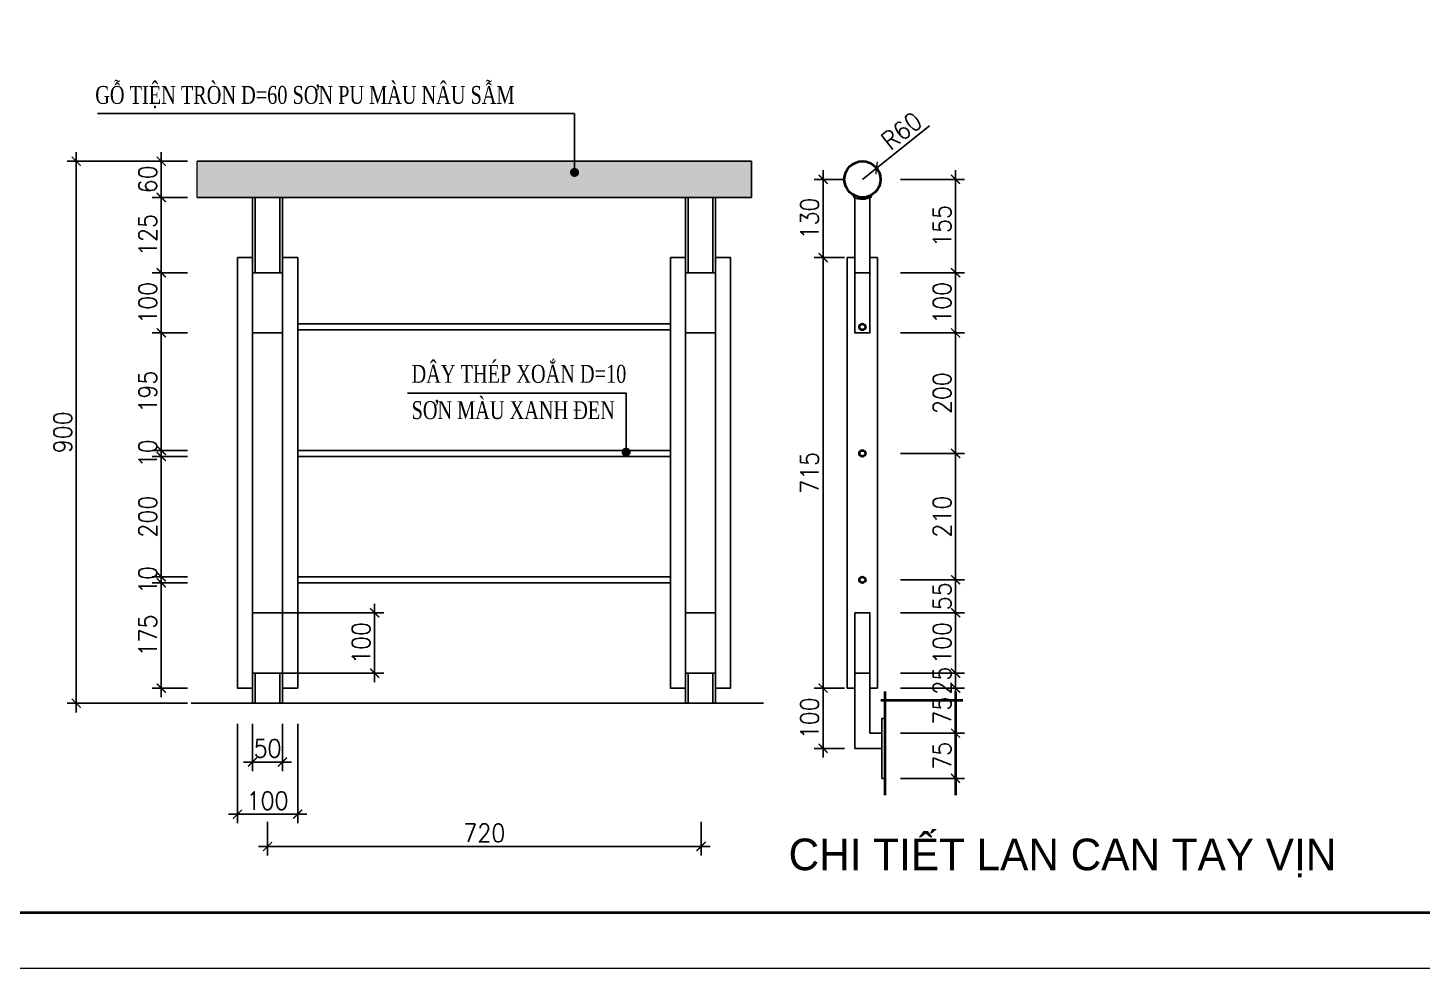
# Model space of a CAD drawing. Header units: millimetres. Extents: x -529782 to -142003, y -492574 to -273331.
# Drawn here: x -202494 to -197867, y -462766 to -459643 of the extents above; entities that cross this region are included whole.
import ezdxf

# ---------------------------------------------------------------- set-up
doc = ezdxf.new("R2010")
doc.units = ezdxf.units.MM
doc.header["$LTSCALE"] = 500
doc.header["$MEASUREMENT"] = 0
doc.header["$PDMODE"] = 3
doc.layers.get('0').update_dxf_attribs({"linetype": 'CONTINUOUS', "lineweight": 13})
doc.layers.get('Defpoints').update_dxf_attribs({"color": 255, "linetype": 'CONTINUOUS', "lineweight": 13})
for name, color, linetype, lineweight in [('1.cat 30', 30, 'CONTINUOUS', 35), ('2.thay 145', 145, 'CONTINUOUS', 18), ('3.manh 08', 8, 'CONTINUOUS', 9), ('9.text \xad white', 7, 'CONTINUOUS', 15), ('CA.dim 08', 251, 'CONTINUOUS', 13), ('cat', 4, 'CONTINUOUS', 35), ('Dim', 145, 'CONTINUOUS', 15)]:
    doc.layers.add(name, color=color, linetype=linetype, lineweight=lineweight)
for name, color, linetype in [('MANH', 5, 'CONTINUOUS'), ('TEXT', 3, 'CONTINUOUS'), ('THAY', 7, 'CONTINUOUS')]:
    doc.layers.add(name, color=color, linetype=linetype)
doc.styles.add('CA.JSC1', font='')
doc.styles.get("Standard").update_dxf_attribs({"font": 'txt.shx', "width": 0.9})
doc.styles.add('TEKNICAL', font='vntimeh.shx', dxfattribs={"width": 0.75, "bigfont": 'vn.shx'})
doc.styles.get('CA.JSC1').set_extended_font_data('.VnAvantH')
doc.dimstyles.new('CA 30', dxfattribs={"dimscale": 0, "dimtxt": 60, "dimasz": 30, "dimexe": 30, "dimexo": 0, "dimgap": 15, "dimtad": 1, "dimdec": 0, "dimzin": 0, "dimdsep": 46, "dimtxsty": 'Standard', "dimblk": 'ARCHTICK', "dimcen": 0.09, "dimdle": 30, "dimclrd": 256, "dimclre": 256, "dimclrt": 7, "dimadec": 0, "dimazin": 0, "dimtfac": 1, "dimtdec": 0, "dimtix": 1, "dimtmove": 2, "dimatfit": 3, "dimldrblk": 'DOT', "dimfxl": 1, "dimtolj": 1, "dimtzin": 0, "dimarcsym": 0})

# ---------------------------------------------------------------- blocks, each defined once
blk = doc.blocks.new('khung co loan')
at = {"layer": '1.cat 30'}
blk.add_lwpolyline([(1158.3, -14553.5), (1158.3, -303.5), (20658.3, -303.5), (20658.3, -14553.5)], close=True, dxfattribs=at)
at = {"layer": '3.manh 08'}
blk.add_lwpolyline([(0, -14850), (21000, -14850), (21000, 0), (0, 0)], close=True, dxfattribs=at)
blk = doc.blocks.new('_ArchTick')
at = {"color": 1, "linetype": 'ByBlock', "const_width": 0.15}
blk.add_lwpolyline([(-0.5, -0.5), (0.5, 0.5)], dxfattribs=at)
blk = doc.blocks.new('_DOT')
at = {"color": 1, "linetype": 'ByBlock'}
blk.add_line((-0.5, 0), (-1, 0), dxfattribs=at)
at = {"color": 1, "linetype": 'ByBlock', "const_width": 0.5}
blk.add_lwpolyline([(-0.25, 0, 1), (0.25, 0, 1)], format="xyb", close=True, dxfattribs=at)
blk = doc.blocks.new('*D1102')
at = {"layer": 'CA.dim 08', "lineweight": -2, "transparency": 16777216}
for p, q in [((-202051.2, -460056.4), (-202051.2, -460236.4)), ((-201963.9, -460086.4), (-202081.2, -460086.4)), ((-201963.9, -460206.4), (-202081.2, -460206.4))]:
    blk.add_line(p, q, dxfattribs=at)
at = {"layer": 'Defpoints', "color": 0, "transparency": 16777216}
for p in [(-201963.9, -460086.4), (-202051.2, -460206.4), (-201963.9, -460206.4)]:
    blk.add_point(p, dxfattribs=at)
at = {"layer": 'CA.dim 08', "lineweight": -2, "transparency": 16777216, "xscale": 30, "yscale": 30, "zscale": 30}
for p, rotation in [((-202051.2, -460086.4), 90), ((-202051.2, -460206.4), 270)]:
    blk.add_blockref('_ArchTick', p, dxfattribs=dict(at, rotation=rotation))
at = {"layer": 'CA.dim 08', "color": 7, "transparency": 16777216, "insert": (-202096.2, -460146.4), "char_height": 60, "attachment_point": 5, "rotation": 90}
blk.add_mtext('\\A1;60', dxfattribs=at)
blk = doc.blocks.new('*D1103')
at = {"layer": 'CA.dim 08', "lineweight": -2, "transparency": 16777216}
for p, q in [((-202051.2, -460176.4), (-202051.2, -460486.4)), ((-201963.9, -460206.4), (-202081.2, -460206.4)), ((-201963.9, -460456.4), (-202081.2, -460456.4))]:
    blk.add_line(p, q, dxfattribs=at)
at = {"layer": 'Defpoints', "color": 0, "transparency": 16777216}
for p in [(-201963.9, -460206.4), (-202051.2, -460456.4), (-201963.9, -460456.4)]:
    blk.add_point(p, dxfattribs=at)
at = {"layer": 'CA.dim 08', "lineweight": -2, "transparency": 16777216, "xscale": 30, "yscale": 30, "zscale": 30}
for p, rotation in [((-202051.2, -460206.4), 90), ((-202051.2, -460456.4), 270)]:
    blk.add_blockref('_ArchTick', p, dxfattribs=dict(at, rotation=rotation))
at = {"layer": 'CA.dim 08', "color": 7, "transparency": 16777216, "insert": (-202096.2, -460331.4), "char_height": 60, "attachment_point": 5, "rotation": 90}
blk.add_mtext('\\A1;125', dxfattribs=at)
blk = doc.blocks.new('*D1104')
at = {"layer": 'CA.dim 08', "lineweight": -2, "transparency": 16777216}
for p, q in [((-202051.2, -460426.4), (-202051.2, -460686.4)), ((-201963.9, -460456.4), (-202081.2, -460456.4)), ((-201963.9, -460656.4), (-202081.2, -460656.4))]:
    blk.add_line(p, q, dxfattribs=at)
at = {"layer": 'Defpoints', "color": 0, "transparency": 16777216}
for p in [(-201963.9, -460456.4), (-202051.2, -460656.4), (-201963.9, -460656.4)]:
    blk.add_point(p, dxfattribs=at)
at = {"layer": 'CA.dim 08', "lineweight": -2, "transparency": 16777216, "xscale": 30, "yscale": 30, "zscale": 30}
for p, rotation in [((-202051.2, -460456.4), 90), ((-202051.2, -460656.4), 270)]:
    blk.add_blockref('_ArchTick', p, dxfattribs=dict(at, rotation=rotation))
at = {"layer": 'CA.dim 08', "color": 7, "transparency": 16777216, "insert": (-202096.2, -460556.4), "char_height": 60, "attachment_point": 5, "rotation": 90}
blk.add_mtext('\\A1;100', dxfattribs=at)
blk = doc.blocks.new('*D1105')
at = {"layer": 'CA.dim 08', "lineweight": -2, "transparency": 16777216}
for p, q in [((-202051.2, -460626.4), (-202051.2, -461076.4)), ((-201963.9, -460656.4), (-202081.2, -460656.4)), ((-201963.9, -461046.4), (-202081.2, -461046.4))]:
    blk.add_line(p, q, dxfattribs=at)
at = {"layer": 'Defpoints', "color": 0, "transparency": 16777216}
for p in [(-201963.9, -460656.4), (-202051.2, -461046.4), (-201963.9, -461046.4)]:
    blk.add_point(p, dxfattribs=at)
at = {"layer": 'CA.dim 08', "lineweight": -2, "transparency": 16777216, "xscale": 30, "yscale": 30, "zscale": 30}
for p, rotation in [((-202051.2, -460656.4), 90), ((-202051.2, -461046.4), 270)]:
    blk.add_blockref('_ArchTick', p, dxfattribs=dict(at, rotation=rotation))
at = {"layer": 'CA.dim 08', "color": 7, "transparency": 16777216, "insert": (-202096.2, -460851.4), "char_height": 60, "attachment_point": 5, "rotation": 90}
blk.add_mtext('\\A1;195', dxfattribs=at)
blk = doc.blocks.new('*D1106')
at = {"layer": 'CA.dim 08', "lineweight": -2, "transparency": 16777216}
for p, q in [((-201963.9, -461046.4), (-202081.2, -461046.4)), ((-202051.2, -461046.4), (-202051.2, -461016.4)), ((-202051.2, -461046.4), (-202051.2, -461066.4)), ((-201963.9, -461066.4), (-202081.2, -461066.4)), ((-202051.2, -461066.4), (-202051.2, -461096.4))]:
    blk.add_line(p, q, dxfattribs=at)
at = {"layer": 'Defpoints', "color": 0, "transparency": 16777216}
for p in [(-201963.9, -461046.4), (-202051.2, -461066.4), (-201963.9, -461066.4)]:
    blk.add_point(p, dxfattribs=at)
at = {"layer": 'CA.dim 08', "lineweight": -2, "transparency": 16777216, "xscale": 30, "yscale": 30, "zscale": 30}
for p, rotation in [((-202051.2, -461046.4), 270), ((-202051.2, -461066.4), 90)]:
    blk.add_blockref('_ArchTick', p, dxfattribs=dict(at, rotation=rotation))
at = {"layer": 'CA.dim 08', "color": 7, "transparency": 16777216, "insert": (-202096.2, -461056.4), "char_height": 60, "attachment_point": 5, "rotation": 90}
blk.add_mtext('\\A1;10', dxfattribs=at)
blk = doc.blocks.new('*D1107')
at = {"layer": 'CA.dim 08', "lineweight": -2, "transparency": 16777216}
for p, q in [((-202051.2, -461036.4), (-202051.2, -461496.4)), ((-201963.9, -461066.4), (-202081.2, -461066.4)), ((-201963.9, -461466.4), (-202081.2, -461466.4))]:
    blk.add_line(p, q, dxfattribs=at)
at = {"layer": 'Defpoints', "color": 0, "transparency": 16777216}
for p in [(-201963.9, -461066.4), (-202051.2, -461466.4), (-201963.9, -461466.4)]:
    blk.add_point(p, dxfattribs=at)
at = {"layer": 'CA.dim 08', "lineweight": -2, "transparency": 16777216, "xscale": 30, "yscale": 30, "zscale": 30}
for p, rotation in [((-202051.2, -461066.4), 90), ((-202051.2, -461466.4), 270)]:
    blk.add_blockref('_ArchTick', p, dxfattribs=dict(at, rotation=rotation))
at = {"layer": 'CA.dim 08', "color": 7, "transparency": 16777216, "insert": (-202096.2, -461266.4), "char_height": 60, "attachment_point": 5, "rotation": 90}
blk.add_mtext('\\A1;200', dxfattribs=at)
blk = doc.blocks.new('*D1108')
at = {"layer": 'CA.dim 08', "lineweight": -2, "transparency": 16777216}
for p, q in [((-201963.9, -461466.4), (-202081.2, -461466.4)), ((-202051.2, -461466.4), (-202051.2, -461436.4)), ((-202051.2, -461466.4), (-202051.2, -461486.4)), ((-201963.9, -461486.4), (-202081.2, -461486.4)), ((-202051.2, -461486.4), (-202051.2, -461516.4))]:
    blk.add_line(p, q, dxfattribs=at)
at = {"layer": 'Defpoints', "color": 0, "transparency": 16777216}
for p in [(-201963.9, -461466.4), (-202051.2, -461486.4), (-201963.9, -461486.4)]:
    blk.add_point(p, dxfattribs=at)
at = {"layer": 'CA.dim 08', "lineweight": -2, "transparency": 16777216, "xscale": 30, "yscale": 30, "zscale": 30}
for p, rotation in [((-202051.2, -461466.4), 270), ((-202051.2, -461486.4), 90)]:
    blk.add_blockref('_ArchTick', p, dxfattribs=dict(at, rotation=rotation))
at = {"layer": 'CA.dim 08', "color": 7, "transparency": 16777216, "insert": (-202096.2, -461476.4), "char_height": 60, "attachment_point": 5, "rotation": 90}
blk.add_mtext('\\A1;10', dxfattribs=at)
blk = doc.blocks.new('*D1109')
at = {"layer": 'CA.dim 08', "lineweight": -2, "transparency": 16777216}
for p, q in [((-202051.2, -461456.4), (-202051.2, -461865.9)), ((-201963.9, -461486.4), (-202081.2, -461486.4)), ((-201963.9, -461835.9), (-202081.2, -461835.9))]:
    blk.add_line(p, q, dxfattribs=at)
at = {"layer": 'Defpoints', "color": 0, "transparency": 16777216}
for p in [(-201963.9, -461486.4), (-202051.2, -461835.9), (-201963.9, -461835.9)]:
    blk.add_point(p, dxfattribs=at)
at = {"layer": 'CA.dim 08', "lineweight": -2, "transparency": 16777216, "xscale": 30, "yscale": 30, "zscale": 30}
for p, rotation in [((-202051.2, -461486.4), 90), ((-202051.2, -461835.9), 270)]:
    blk.add_blockref('_ArchTick', p, dxfattribs=dict(at, rotation=rotation))
at = {"layer": 'CA.dim 08', "color": 7, "transparency": 16777216, "insert": (-202096.2, -461661.1), "char_height": 60, "attachment_point": 5, "rotation": 90}
blk.add_mtext('\\A1;175', dxfattribs=at)
blk = doc.blocks.new('*D1110')
at = {"layer": 'CA.dim 08', "lineweight": -2, "transparency": 16777216}
for p, q in [((-201343.1, -461555.9), (-201343.1, -461815.9)), ((-201648.6, -461585.9), (-201313.1, -461585.9)), ((-201648.6, -461785.9), (-201313.1, -461785.9))]:
    blk.add_line(p, q, dxfattribs=at)
at = {"layer": 'Defpoints', "color": 0, "transparency": 16777216}
for p in [(-201648.6, -461585.9), (-201648.6, -461785.9), (-201343.1, -461785.9)]:
    blk.add_point(p, dxfattribs=at)
at = {"layer": 'CA.dim 08', "lineweight": -2, "transparency": 16777216, "xscale": 30, "yscale": 30, "zscale": 30}
for p, rotation in [((-201343.1, -461585.9), 90), ((-201343.1, -461785.9), 270)]:
    blk.add_blockref('_ArchTick', p, dxfattribs=dict(at, rotation=rotation))
at = {"layer": 'CA.dim 08', "color": 7, "transparency": 16777216, "insert": (-201388.1, -461685.9), "char_height": 60, "attachment_point": 5, "rotation": 90}
blk.add_mtext('\\A1;100', dxfattribs=at)
blk = doc.blocks.new('*D1111')
at = {"layer": 'CA.dim 08', "lineweight": -2, "transparency": 16777216}
for p, q in [((-201748.6, -461954.5), (-201748.6, -462111.3)), ((-201648.6, -461954.5), (-201648.6, -462111.3)), ((-201748.6, -462081.3), (-201778.6, -462081.3)), ((-201748.6, -462081.3), (-201648.6, -462081.3)), ((-201648.6, -462081.3), (-201618.6, -462081.3))]:
    blk.add_line(p, q, dxfattribs=at)
at = {"layer": 'Defpoints', "color": 0, "transparency": 16777216}
for p in [(-201748.6, -461954.5), (-201648.6, -461954.5), (-201648.6, -462081.3)]:
    blk.add_point(p, dxfattribs=at)
at = {"layer": 'CA.dim 08', "lineweight": -2, "transparency": 16777216, "xscale": 30, "yscale": 30, "zscale": 30}
blk.add_blockref('_ArchTick', (-201748.6, -462081.3), dxfattribs=at)
at = {"layer": 'CA.dim 08', "lineweight": -2, "transparency": 16777216, "xscale": 30, "yscale": 30, "zscale": 30, "rotation": 180}
blk.add_blockref('_ArchTick', (-201648.6, -462081.3), dxfattribs=at)
at = {"layer": 'CA.dim 08', "color": 7, "transparency": 16777216, "insert": (-201698.6, -462036.3), "char_height": 60, "attachment_point": 5}
blk.add_mtext('\\A1;50', dxfattribs=at)
blk = doc.blocks.new('*D1112')
at = {"layer": 'CA.dim 08', "lineweight": -2, "transparency": 16777216}
for p, q in [((-201798.6, -461954.5), (-201798.6, -462284.8)), ((-201598.6, -461954.5), (-201598.6, -462284.8)), ((-201828.6, -462254.8), (-201568.6, -462254.8))]:
    blk.add_line(p, q, dxfattribs=at)
at = {"layer": 'Defpoints', "color": 0, "transparency": 16777216}
for p in [(-201798.6, -461954.5), (-201598.6, -461954.5), (-201598.6, -462254.8)]:
    blk.add_point(p, dxfattribs=at)
at = {"layer": 'CA.dim 08', "lineweight": -2, "transparency": 16777216, "xscale": 30, "yscale": 30, "zscale": 30, "rotation": 180}
blk.add_blockref('_ArchTick', (-201798.6, -462254.8), dxfattribs=at)
at = {"layer": 'CA.dim 08', "lineweight": -2, "transparency": 16777216, "xscale": 30, "yscale": 30, "zscale": 30}
blk.add_blockref('_ArchTick', (-201598.6, -462254.8), dxfattribs=at)
at = {"layer": 'CA.dim 08', "color": 7, "transparency": 16777216, "insert": (-201698.6, -462209.8), "char_height": 60, "attachment_point": 5}
blk.add_mtext('\\A1;100', dxfattribs=at)
blk = doc.blocks.new('*D1113')
at = {"layer": 'CA.dim 08', "lineweight": -2, "transparency": 16777216}
for p, q in [((-202333.3, -460056.4), (-202333.3, -461916.4)), ((-201963.9, -460086.4), (-202363.3, -460086.4)), ((-201963.9, -461886.4), (-202363.3, -461886.4))]:
    blk.add_line(p, q, dxfattribs=at)
at = {"layer": 'Defpoints', "color": 0, "transparency": 16777216}
for p in [(-201963.9, -460086.4), (-202333.3, -461886.4), (-201963.9, -461886.4)]:
    blk.add_point(p, dxfattribs=at)
at = {"layer": 'CA.dim 08', "lineweight": -2, "transparency": 16777216, "xscale": 30, "yscale": 30, "zscale": 30}
for p, rotation in [((-202333.3, -460086.4), 90), ((-202333.3, -461886.4), 270)]:
    blk.add_blockref('_ArchTick', p, dxfattribs=dict(at, rotation=rotation))
at = {"layer": 'CA.dim 08', "color": 7, "transparency": 16777216, "insert": (-202378.3, -460986.4), "char_height": 60, "attachment_point": 5, "rotation": 90}
blk.add_mtext('\\A1;900', dxfattribs=at)
blk = doc.blocks.new('*D1114')
at = {"layer": 'Defpoints', "color": 0, "transparency": 16777216}
for p in [(-199677.4, -460109.1), (-199724.4, -460146.4)]:
    blk.add_point(p, dxfattribs=at)
at = {"layer": 'Dim', "lineweight": -2, "transparency": 16777216}
for p in [(-199501.3, -459969.1), (-199724.4, -460146.4)]:
    blk.add_line(p, (-199677.4, -460109.1), dxfattribs=at)
at = {"layer": 'Dim', "lineweight": -2, "transparency": 16777216, "xscale": 30, "yscale": 30, "zscale": 30, "rotation": 218.4770419503628}
blk.add_blockref('_ArchTick', (-199677.4, -460109.1), dxfattribs=at)
at = {"layer": 'Dim', "color": 7, "transparency": 16777216, "insert": (-199593.9, -459985.2), "char_height": 60, "attachment_point": 5, "rotation": 38.477}
blk.add_mtext('\\A1;R60', dxfattribs=at)
blk = doc.blocks.new('*D1115')
at = {"layer": 'CA.dim 08', "lineweight": -2, "transparency": 16777216}
for p, q in [((-199415, -460116.4), (-199415, -460486.4)), ((-199598, -460146.4), (-199385, -460146.4)), ((-199598, -460456.4), (-199385, -460456.4))]:
    blk.add_line(p, q, dxfattribs=at)
at = {"layer": 'Defpoints', "color": 0, "transparency": 16777216}
for p in [(-199598, -460146.4), (-199598, -460456.4), (-199415, -460456.4)]:
    blk.add_point(p, dxfattribs=at)
at = {"layer": 'CA.dim 08', "lineweight": -2, "transparency": 16777216, "xscale": 30, "yscale": 30, "zscale": 30}
for p, rotation in [((-199415, -460146.4), 90), ((-199415, -460456.4), 270)]:
    blk.add_blockref('_ArchTick', p, dxfattribs=dict(at, rotation=rotation))
at = {"layer": 'CA.dim 08', "color": 7, "transparency": 16777216, "insert": (-199460, -460301.4), "char_height": 60, "attachment_point": 5, "rotation": 90}
blk.add_mtext('\\A1;155', dxfattribs=at)
blk = doc.blocks.new('*D1116')
at = {"layer": 'CA.dim 08', "lineweight": -2, "transparency": 16777216}
for p, q in [((-199415, -460426.4), (-199415, -460686.4)), ((-199598, -460456.4), (-199385, -460456.4)), ((-199598, -460656.4), (-199385, -460656.4))]:
    blk.add_line(p, q, dxfattribs=at)
at = {"layer": 'Defpoints', "color": 0, "transparency": 16777216}
for p in [(-199598, -460456.4), (-199598, -460656.4), (-199415, -460656.4)]:
    blk.add_point(p, dxfattribs=at)
at = {"layer": 'CA.dim 08', "lineweight": -2, "transparency": 16777216, "xscale": 30, "yscale": 30, "zscale": 30}
for p, rotation in [((-199415, -460456.4), 90), ((-199415, -460656.4), 270)]:
    blk.add_blockref('_ArchTick', p, dxfattribs=dict(at, rotation=rotation))
at = {"layer": 'CA.dim 08', "color": 7, "transparency": 16777216, "insert": (-199460, -460556.4), "char_height": 60, "attachment_point": 5, "rotation": 90}
blk.add_mtext('\\A1;100', dxfattribs=at)
blk = doc.blocks.new('*D1117')
at = {"layer": 'CA.dim 08', "lineweight": -2, "transparency": 16777216}
for p, q in [((-199415, -460626.4), (-199415, -461086.4)), ((-199598, -460656.4), (-199385, -460656.4)), ((-199598, -461056.4), (-199385, -461056.4))]:
    blk.add_line(p, q, dxfattribs=at)
at = {"layer": 'Defpoints', "color": 0, "transparency": 16777216}
for p in [(-199598, -460656.4), (-199598, -461056.4), (-199415, -461056.4)]:
    blk.add_point(p, dxfattribs=at)
at = {"layer": 'CA.dim 08', "lineweight": -2, "transparency": 16777216, "xscale": 30, "yscale": 30, "zscale": 30}
for p, rotation in [((-199415, -460656.4), 90), ((-199415, -461056.4), 270)]:
    blk.add_blockref('_ArchTick', p, dxfattribs=dict(at, rotation=rotation))
at = {"layer": 'CA.dim 08', "color": 7, "transparency": 16777216, "insert": (-199460, -460856.4), "char_height": 60, "attachment_point": 5, "rotation": 90}
blk.add_mtext('\\A1;200', dxfattribs=at)
blk = doc.blocks.new('*D1118')
at = {"layer": 'CA.dim 08', "lineweight": -2, "transparency": 16777216}
for p, q in [((-199598, -461056.4), (-199385, -461056.4)), ((-199415, -461026.4), (-199415, -461506.4)), ((-199598, -461476.4), (-199385, -461476.4))]:
    blk.add_line(p, q, dxfattribs=at)
at = {"layer": 'Defpoints', "color": 0, "transparency": 16777216}
for p in [(-199598, -461056.4), (-199598, -461476.4), (-199415, -461476.4)]:
    blk.add_point(p, dxfattribs=at)
at = {"layer": 'CA.dim 08', "lineweight": -2, "transparency": 16777216, "xscale": 30, "yscale": 30, "zscale": 30}
for p, rotation in [((-199415, -461056.4), 90), ((-199415, -461476.4), 270)]:
    blk.add_blockref('_ArchTick', p, dxfattribs=dict(at, rotation=rotation))
at = {"layer": 'CA.dim 08', "color": 7, "transparency": 16777216, "insert": (-199460, -461266.4), "char_height": 60, "attachment_point": 5, "rotation": 90}
blk.add_mtext('\\A1;210', dxfattribs=at)
blk = doc.blocks.new('*D1119')
at = {"layer": 'CA.dim 08', "lineweight": -2, "transparency": 16777216}
for p, q in [((-199415, -461476.4), (-199415, -461446.4)), ((-199598, -461476.4), (-199385, -461476.4)), ((-199415, -461476.4), (-199415, -461585.9)), ((-199598, -461585.9), (-199385, -461585.9)), ((-199415, -461585.9), (-199415, -461615.9))]:
    blk.add_line(p, q, dxfattribs=at)
at = {"layer": 'Defpoints', "color": 0, "transparency": 16777216}
for p in [(-199598, -461476.4), (-199598, -461585.9), (-199415, -461585.9)]:
    blk.add_point(p, dxfattribs=at)
at = {"layer": 'CA.dim 08', "lineweight": -2, "transparency": 16777216, "xscale": 30, "yscale": 30, "zscale": 30}
for p, rotation in [((-199415, -461476.4), 270), ((-199415, -461585.9), 90)]:
    blk.add_blockref('_ArchTick', p, dxfattribs=dict(at, rotation=rotation))
at = {"layer": 'CA.dim 08', "color": 7, "transparency": 16777216, "insert": (-199460, -461531.1), "char_height": 60, "attachment_point": 5, "rotation": 90}
blk.add_mtext('\\A1;55', dxfattribs=at)
blk = doc.blocks.new('*D1120')
at = {"layer": 'CA.dim 08', "lineweight": -2, "transparency": 16777216}
for p, q in [((-199415, -461555.9), (-199415, -461815.9)), ((-199598, -461585.9), (-199385, -461585.9)), ((-199598, -461785.9), (-199385, -461785.9))]:
    blk.add_line(p, q, dxfattribs=at)
at = {"layer": 'Defpoints', "color": 0, "transparency": 16777216}
for p in [(-199598, -461585.9), (-199598, -461785.9), (-199415, -461785.9)]:
    blk.add_point(p, dxfattribs=at)
at = {"layer": 'CA.dim 08', "lineweight": -2, "transparency": 16777216, "xscale": 30, "yscale": 30, "zscale": 30}
for p, rotation in [((-199415, -461585.9), 90), ((-199415, -461785.9), 270)]:
    blk.add_blockref('_ArchTick', p, dxfattribs=dict(at, rotation=rotation))
at = {"layer": 'CA.dim 08', "color": 7, "transparency": 16777216, "insert": (-199460, -461685.9), "char_height": 60, "attachment_point": 5, "rotation": 90}
blk.add_mtext('\\A1;100', dxfattribs=at)
blk = doc.blocks.new('*D1121')
at = {"layer": 'CA.dim 08', "lineweight": -2, "transparency": 16777216}
for p, q in [((-199598, -461785.9), (-199385, -461785.9)), ((-199415, -461785.9), (-199415, -461755.9)), ((-199415, -461785.9), (-199415, -461835.9)), ((-199598, -461835.9), (-199385, -461835.9)), ((-199415, -461835.9), (-199415, -461865.9))]:
    blk.add_line(p, q, dxfattribs=at)
at = {"layer": 'Defpoints', "color": 0, "transparency": 16777216}
for p in [(-199598, -461785.9), (-199598, -461835.9), (-199415, -461835.9)]:
    blk.add_point(p, dxfattribs=at)
at = {"layer": 'CA.dim 08', "lineweight": -2, "transparency": 16777216, "xscale": 30, "yscale": 30, "zscale": 30}
for p, rotation in [((-199415, -461785.9), 270), ((-199415, -461835.9), 90)]:
    blk.add_blockref('_ArchTick', p, dxfattribs=dict(at, rotation=rotation))
at = {"layer": 'CA.dim 08', "color": 7, "transparency": 16777216, "insert": (-199460, -461810.9), "char_height": 60, "attachment_point": 5, "rotation": 90}
blk.add_mtext('\\A1;25', dxfattribs=at)
blk = doc.blocks.new('*D1122')
at = {"layer": 'CA.dim 08', "lineweight": -2, "transparency": 16777216}
for p, q in [((-199598, -461835.9), (-199385, -461835.9)), ((-199415, -461805.9), (-199415, -462015.9)), ((-199598, -461985.9), (-199385, -461985.9))]:
    blk.add_line(p, q, dxfattribs=at)
at = {"layer": 'Defpoints', "color": 0, "transparency": 16777216}
for p in [(-199598, -461835.9), (-199598, -461985.9), (-199415, -461985.9)]:
    blk.add_point(p, dxfattribs=at)
at = {"layer": 'CA.dim 08', "lineweight": -2, "transparency": 16777216, "xscale": 30, "yscale": 30, "zscale": 30}
for p, rotation in [((-199415, -461835.9), 90), ((-199415, -461985.9), 270)]:
    blk.add_blockref('_ArchTick', p, dxfattribs=dict(at, rotation=rotation))
at = {"layer": 'CA.dim 08', "color": 7, "transparency": 16777216, "insert": (-199460, -461910.9), "char_height": 60, "attachment_point": 5, "rotation": 90}
blk.add_mtext('\\A1;75', dxfattribs=at)
blk = doc.blocks.new('*D1123')
at = {"layer": 'CA.dim 08', "lineweight": -2, "transparency": 16777216}
for p, q in [((-199415, -461955.9), (-199415, -462165.5)), ((-199598, -461985.9), (-199385, -461985.9)), ((-199598, -462135.5), (-199385, -462135.5))]:
    blk.add_line(p, q, dxfattribs=at)
at = {"layer": 'Defpoints', "color": 0, "transparency": 16777216}
for p in [(-199598, -461985.9), (-199598, -462135.5), (-199415, -462135.5)]:
    blk.add_point(p, dxfattribs=at)
at = {"layer": 'CA.dim 08', "lineweight": -2, "transparency": 16777216, "xscale": 30, "yscale": 30, "zscale": 30}
for p, rotation in [((-199415, -461985.9), 90), ((-199415, -462135.5), 270)]:
    blk.add_blockref('_ArchTick', p, dxfattribs=dict(at, rotation=rotation))
at = {"layer": 'CA.dim 08', "color": 7, "transparency": 16777216, "insert": (-199460, -462060.7), "char_height": 60, "attachment_point": 5, "rotation": 90}
blk.add_mtext('\\A1;75', dxfattribs=at)
blk = doc.blocks.new('*D1124')
at = {"layer": 'CA.dim 08', "lineweight": -2, "transparency": 16777216}
for p, q in [((-199854.6, -460116.4), (-199854.6, -460436.4)), ((-199783.6, -460146.4), (-199884.6, -460146.4)), ((-199783.6, -460406.4), (-199884.6, -460406.4))]:
    blk.add_line(p, q, dxfattribs=at)
at = {"layer": 'Defpoints', "color": 0, "transparency": 16777216}
for p in [(-199783.6, -460146.4), (-199854.6, -460406.4), (-199783.6, -460406.4)]:
    blk.add_point(p, dxfattribs=at)
at = {"layer": 'CA.dim 08', "lineweight": -2, "transparency": 16777216, "xscale": 30, "yscale": 30, "zscale": 30}
for p, rotation in [((-199854.6, -460146.4), 90), ((-199854.6, -460406.4), 270)]:
    blk.add_blockref('_ArchTick', p, dxfattribs=dict(at, rotation=rotation))
at = {"layer": 'CA.dim 08', "color": 7, "transparency": 16777216, "insert": (-199899.6, -460276.4), "char_height": 60, "attachment_point": 5, "rotation": 90}
blk.add_mtext('\\A1;130', dxfattribs=at)
blk = doc.blocks.new('*D1125')
at = {"layer": 'CA.dim 08', "lineweight": -2, "transparency": 16777216}
for p, q in [((-199783.6, -460406.4), (-199884.6, -460406.4)), ((-199854.6, -460376.4), (-199854.6, -461865.9)), ((-199783.6, -461835.9), (-199884.6, -461835.9))]:
    blk.add_line(p, q, dxfattribs=at)
at = {"layer": 'Defpoints', "color": 0, "transparency": 16777216}
for p in [(-199783.6, -460406.4), (-199854.6, -461835.9), (-199783.6, -461835.9)]:
    blk.add_point(p, dxfattribs=at)
at = {"layer": 'CA.dim 08', "lineweight": -2, "transparency": 16777216, "xscale": 30, "yscale": 30, "zscale": 30}
for p, rotation in [((-199854.6, -460406.4), 90), ((-199854.6, -461835.9), 270)]:
    blk.add_blockref('_ArchTick', p, dxfattribs=dict(at, rotation=rotation))
at = {"layer": 'CA.dim 08', "color": 7, "transparency": 16777216, "insert": (-199899.6, -461121.1), "char_height": 60, "attachment_point": 5, "rotation": 90}
blk.add_mtext('\\A1;715', dxfattribs=at)
blk = doc.blocks.new('*D1126')
at = {"layer": 'CA.dim 08', "lineweight": -2, "transparency": 16777216}
for p, q in [((-199783.6, -461835.9), (-199884.6, -461835.9)), ((-199854.6, -461805.9), (-199854.6, -462065.9)), ((-199783.6, -462035.9), (-199884.6, -462035.9))]:
    blk.add_line(p, q, dxfattribs=at)
at = {"layer": 'Defpoints', "color": 0, "transparency": 16777216}
for p in [(-199783.6, -461835.9), (-199854.6, -462035.9), (-199783.6, -462035.9)]:
    blk.add_point(p, dxfattribs=at)
at = {"layer": 'CA.dim 08', "lineweight": -2, "transparency": 16777216, "xscale": 30, "yscale": 30, "zscale": 30}
for p, rotation in [((-199854.6, -461835.9), 90), ((-199854.6, -462035.9), 270)]:
    blk.add_blockref('_ArchTick', p, dxfattribs=dict(at, rotation=rotation))
at = {"layer": 'CA.dim 08', "color": 7, "transparency": 16777216, "insert": (-199899.6, -461935.9), "char_height": 60, "attachment_point": 5, "rotation": 90}
blk.add_mtext('\\A1;100', dxfattribs=at)
blk = doc.blocks.new('*D1127')
at = {"layer": 'CA.dim 08', "lineweight": -2, "transparency": 16777216}
for p, q in [((-201698.6, -462280), (-201698.6, -462391.8)), ((-200259.6, -462280), (-200259.6, -462391.8)), ((-201728.6, -462361.8), (-200229.6, -462361.8))]:
    blk.add_line(p, q, dxfattribs=at)
at = {"layer": 'Defpoints', "color": 0, "transparency": 16777216}
for p in [(-201698.6, -462280), (-200259.6, -462280), (-200259.6, -462361.8)]:
    blk.add_point(p, dxfattribs=at)
at = {"layer": 'CA.dim 08', "lineweight": -2, "transparency": 16777216, "xscale": 30, "yscale": 30, "zscale": 30, "rotation": 180}
blk.add_blockref('_ArchTick', (-201698.6, -462361.8), dxfattribs=at)
at = {"layer": 'CA.dim 08', "lineweight": -2, "transparency": 16777216, "xscale": 30, "yscale": 30, "zscale": 30}
blk.add_blockref('_ArchTick', (-200259.6, -462361.8), dxfattribs=at)
at = {"layer": 'CA.dim 08', "color": 7, "transparency": 16777216, "insert": (-200979.1, -462316.8), "char_height": 60, "attachment_point": 5}
blk.add_mtext('\\A1;720', dxfattribs=at)

msp = doc.modelspace()

# ---------------------------------------------------------------- hatches: boundary and pattern name
at = {"layer": 'MANH'}
h = msp.add_hatch(dxfattribs=at)
h.set_pattern_fill('WOOD8', color=256, scale=200, style=0, pattern_type=2)
h.set_pattern_definition([(349.6952, (-612800.385, -556054.226), (1200.0001922, -199.9989751), [22.3606, -2213.7072]), (0, (-612778.38, -556058.23), (200, 200), [22, -178]), (18.4349, (-612756.385, -556058.226), (400.000087, 199.999681), [18.9736, -613.4818]), (172.875, (-612738.385, -556052.226), (1400.000076, -199.9996564), [16.1246, -1596.327]), (174.8056, (-612754.385, -556050.226), (2000.000134, -199.99904494), [22.0908, -2186.9814]), (194.0362, (-612776.385, -556048.226), (-600.000109, -199.9996115), [24.7386, -799.8824]), (9.4623, (-612784.385, -556054.226), (1000.0001547, 199.9996278), [12.1656, -1204.387]), (353.6598, (-612772.385, -556052.226), (-1599.9998805, 200.0003158), [18.1108, -1792.9662]), (185.7106, (-612754.385, -556054.226), (-1799.9998847, -200.0002629), [20.0998, -1989.8754]), (168.6901, (-612774.385, -556056.226), (800.0001504, -199.9995264), [10.198, -1009.6058]), (354.8056, (-612818.385, -556056.226), (-2000.000134, 199.99904494), [22.0908, -2186.9814]), (348.6901, (-612796.385, -556058.226), (-800.0001504, 199.9995264), [20.396, -999.4078]), (0, (-612776.38, -556062.23), (200, 200), [24, -176]), (20.556, (-612752.385, -556062.226), (1000.0003689, 399.9991993), [17.088, -1691.7128]), (3.8141, (-612736.385, -556056.226), (2799.9998683, 200.0012248), [30.0666, -2976.5926]), (354.8056, (-612706.385, -556054.226), (-2000.000134, 199.99904494), [22.0908, -2186.9814]), (0, (-612684.38, -556056.23), (200, 200), [22, -178]), (5.1944, (-612862.385, -556056.226), (2000.000134, 199.99904494), [22.0908, -2186.9814]), (354.8056, (-612840.385, -556054.226), (-2000.000134, 199.99904494), [22.0908, -2186.9814]), (0, (-612862.38, -556052.23), (200, 200), [12, -188]), (5.1944, (-612850.385, -556052.226), (2000.000134, 199.99904494), [22.0908, -2186.9814]), (0, (-612828.38, -556050.23), (200, 200), [20, -180]), (10.3048, (-612808.385, -556050.226), (-1200.0001922, -199.9989751), [22.3606, -2213.7072]), (5.1944, (-612786.385, -556046.226), (2000.000134, 199.99904494), [22.0908, -2186.9814]), (354.8056, (-612764.385, -556044.226), (-2000.000134, 199.99904494), [22.0908, -2186.9814]), (354.8056, (-612742.385, -556046.226), (-2000.000134, 199.99904494), [22.0908, -2186.9814]), (351.8699, (-612720.385, -556048.226), (-1199.9999553, 199.9998712), [28.2842, -1385.9292]), (0, (-612692.38, -556052.23), (200, 200), [30, -170]), (347.4712, (-612700.385, -556172.226), (1000.0000641, -199.9999206), [18.439, -1825.4698]), (354.2894, (-612682.385, -556176.226), (-1799.9998847, 200.0002629), [20.0998, -1989.8754]), (8.1301, (-612700.385, -556172.226), (1199.9999553, 199.9998712), [14.1422, -1400.0714]), (9.4623, (-612686.385, -556170.226), (1000.0001547, 199.9996278), [24.331, -1192.2214]), (0, (-612862.38, -556166.23), (200, 200), [24, -176]), (350.5377, (-612838.385, -556166.226), (-1000.0001547, 199.9996278), [12.1656, -1204.387]), (201.8014, (-612826.385, -556168.226), (600.0000546, 199.999982), [10.7704, -1066.2626]), (192.9946, (-612836.385, -556172.226), (1800.00015355, 399.9995155), [26.6834, -2641.6494]), (352.875, (-612678.385, -556172.226), (-1400.000076, 199.9996564), [16.1246, -1596.327]), (7.125, (-612678.385, -556172.226), (1400.000076, 199.9996564), [16.1246, -1596.327]), (0, (-612862.38, -556170.23), (200, 200), [16, -184]), (194.0362, (-612846.385, -556170.226), (-600.000109, -199.9996115), [16.4924, -808.1288]), (356.6335, (-612818.385, -556164.226), (-3199.9998644, 200.00219267), [34.0588, -3371.8186]), (357.7094, (-612784.385, -556166.226), (-4800.00002584, 199.99915063), [50.04, -4953.9584]), (3.1798, (-612734.385, -556168.226), (3400.00010054, 199.99820847), [36.0556, -3569.4958]), (9.4623, (-612698.385, -556166.226), (1000.0001547, 199.9996278), [36.4966, -1180.056]), (10.3048, (-612862.385, -556184.226), (-1200.0001922, -199.9989751), [22.3606, -2213.7072]), (15.9454, (-612840.385, -556180.226), (-800.0000253, -199.9999779), [29.1204, -1426.9016]), (0, (-612812.38, -556172.23), (200, 200), [26, -174]), (351.8699, (-612786.385, -556172.226), (-1199.9999553, 199.9998712), [28.2842, -1385.9292]), (3.5763, (-612758.385, -556176.226), (3000.00013087, 199.99814347), [32.0624, -3174.1814]), (351.2538, (-612726.385, -556174.226), (1399.99986727, -200.0008394), [26.3058, -2604.2834]), (345.9638, (-612700.385, -556178.226), (-600.000109, 199.9996115), [24.7386, -799.8824]), (0, (-612676.38, -556184.23), (200, 200), [14, -186]), (174.8056, (-612818.385, -556164.226), (2000.000134, -199.99904494), [44.1814, -2164.8908]), (355.2364, (-612862.385, -556152.226), (-2200.00018926, 199.9983065), [48.1664, -2360.1526]), (0, (-612814.38, -556156.23), (200, 200), [46, -154]), (4.0856, (-612768.385, -556156.226), (2600.0000298, 199.99922647), [56.1426, -2750.991]), (0, (-612712.38, -556152.23), (200, 200), [50, -150]), (7.125, (-612862.385, -556194.226), (1400.000076, 199.9996564), [48.3736, -1564.078]), (6.3402, (-612814.385, -556188.226), (1599.9998805, 200.0003158), [36.2216, -1774.8554]), (357.5104, (-612778.385, -556184.226), (-4399.99989594, 200.00357305), [46.0434, -4558.3024]), (353.4802, (-612732.385, -556186.226), (-5199.999958175, 599.99990505), [70.4556, -6975.1104]), (3.0128, (-612862.385, -556064.226), (3600.00000234, 200.00082098), [38.0526, -3767.207]), (351.8699, (-612824.385, -556062.226), (-1199.9999553, 199.9998712), [42.4264, -1371.7872]), (357.6141, (-612782.385, -556068.226), (-4600.00010477, 199.99655411), [48.0416, -4756.1232]), (10.6197, (-612734.385, -556070.226), (-2199.99968092, -400.00161662), [32.5576, -3223.2064]), (0, (-612702.38, -556064.23), (200, 200), [40, -160]), (356.8202, (-612862.385, -556040.226), (-3400.00010054, 199.99820847), [36.0556, -3569.4958]), (6.009, (-612826.385, -556042.226), (-1999.99995018, -199.9998635), [38.21, -3782.7846]), (6.7098, (-612788.385, -556038.226), (-1800.00019955, -199.99877625), [34.2344, -3389.214]), (354.2894, (-612754.385, -556034.226), (-1799.9998847, 200.0002629), [40.1996, -1969.7756]), (347.9052, (-612714.385, -556038.226), (-1799.9997203, 400.0013467), [28.6356, -2834.9286]), (9.4623, (-612686.385, -556044.226), (1000.0001547, 199.9996278), [24.331, -1192.2214]), (3.8141, (-612862.385, -556078.226), (2799.9998683, 200.0012248), [30.0666, -2976.5926]), (347.1957, (-612832.385, -556076.226), (-2599.99956938, 600.00147753), [45.122, -4467.0836]), (0, (-612788.38, -556086.23), (200, 200), [50, -150]), (5.4403, (-612738.385, -556086.226), (-2200.00006244, -199.99867425), [42.19, -4176.8146]), (6.7098, (-612696.385, -556082.226), (-1800.00019955, -199.99877625), [34.2344, -3389.214]), (0, (-612862.38, -556026.23), (200, 200), [34, -166]), (8.1301, (-612828.385, -556026.226), (1199.9999553, 199.9998712), [56.5686, -1357.645]), (357.6141, (-612772.385, -556018.226), (-4600.00010477, 199.99655411), [48.0416, -4756.1232]), (354.4725, (-612724.385, -556020.226), (4200.00034388, -399.99707593), [62.2896, -6166.675]), (6.8428, (-612862.385, -556208.226), (-3399.9998731, -400.00159958), [50.3588, -4985.5126]), (0, (-612812.38, -556202.23), (200, 200), [56, -144]), (356.3478, (-612756.3848, -556202.226), (-6200.000188443, 399.997459706), [94.1912, -9324.9382]), (0, (-612862.38, -556138.23), (200, 200), [48, -152]), (4.7636, (-612814.385, -556138.226), (2200.00018926, 199.9983065), [48.1664, -2360.1526]), (358.1524, (-612766.385, -556134.226), (-6000.00009286, 199.99886795), [62.0322, -6141.1928]), (357.2737, (-612704.385, -556136.226), (-4000.000059, 199.99920355), [42.0476, -4162.7116]), (354.8056, (-612862.385, -556106.226), (-2000.000134, 199.99904494), [44.1814, -2164.8908]), (0, (-612818.38, -556110.23), (200, 200), [64, -136]), (1.9092, (-612754.385, -556110.226), (5799.99980632, 200.00484822), [60.0334, -5943.299]), (3.5763, (-612694.385, -556108.226), (3000.00013087, 199.99814347), [32.0624, -3174.1814])])
h.paths.add_polyline_path([(-200092.6, -460086.4), (-201932.6, -460086.4), (-201932.6, -460206.4), (-200092.6, -460206.4)])
h.paths.add_polyline_path([(-201411.6, -460178.4), (-201411.6, -460114.4), (-201351.6, -460114.4), (-201351.6, -460178.4)], flags=24)

# ---------------------------------------------------------------- linework, layer by layer
at = {"layer": 'cat'}
for p, q in [((-199663.4, -461876.2), (-199391.4, -461876.2)), ((-199650.4, -461847.2), (-199650.4, -462191.2)), ((-199415.4, -461847.2), (-199415.4, -462191.2))]:
    msp.add_line(p, q, dxfattribs=at)
for centre, radius in [((-199724.4, -460146.4), 60), ((-199724.4, -460636.4), 10), ((-199724.4, -461056.4), 10), ((-199724.4, -461476.4), 10)]:
    msp.add_circle(centre, radius, dxfattribs=at)
at = {"layer": 'Dim'}
msp.add_line((-201932.6, -460206.4), (-201932.6, -460086.4), dxfattribs=at)
at = {"layer": 'THAY'}
for p, q in [((-201932.6, -460086.4), (-200092.6, -460086.4)), ((-200092.6, -460206.4), (-200092.6, -460086.4)), ((-201932.6, -460206.4), (-200092.6, -460206.4)), ((-199751.7, -460199.8), (-199754.4, -460205.2)), ((-199749.4, -460209.3), (-199749.4, -460456.4)), ((-199699.4, -460209.3), (-199699.4, -460456.4)), ((-199697.1, -460199.8), (-199694.4, -460205.2)), ((-199774.4, -460406.4), (-199749.4, -460406.4)), ((-199774.4, -461835.9), (-199774.4, -460406.4)), ((-199699.4, -460406.4), (-199674.4, -460406.4)), ((-199674.4, -461835.9), (-199674.4, -460406.4)), ((-201598.6, -460626.4), (-200361.6, -460626.4)), ((-201598.6, -460646.4), (-200361.6, -460646.4)), ((-201598.6, -461046.4), (-200361.6, -461046.4)), ((-201598.6, -461066.4), (-200361.6, -461066.4)), ((-201598.6, -461466.4), (-200361.6, -461466.4)), ((-201598.6, -461486.4), (-200361.6, -461486.4)), ((-199749.4, -462035.9), (-199749.4, -461785.9)), ((-199699.4, -461985.9), (-199699.4, -461785.9)), ((-199774.4, -461835.9), (-199749.4, -461835.9)), ((-199699.4, -461835.9), (-199674.4, -461835.9)), ((-199660.4, -462135.5), (-199660.4, -461936.4)), ((-199660.4, -461936.4), (-199650.4, -461936.4)), ((-199650.4, -461936.4), (-199650.4, -462135.5)), ((-199699.4, -461985.9), (-199660.4, -461985.9)), ((-199749.4, -462035.9), (-199660.4, -462035.9)), ((-199660.4, -462135.5), (-199650.4, -462135.5))]:
    msp.add_line(p, q, dxfattribs=at)
at = {"layer": 'THAY', "color": 35}
msp.add_line((-200052.6, -461886.4), (-201952.6, -461886.4), dxfattribs=at)
at = {"layer": 'THAY'}
for points in [[(-201748.6, -460206.4), (-201748.6, -460456.4), (-201739.2, -460456.4), (-201739.2, -460206)], [(-201648.6, -460206.4), (-201648.6, -460456.4), (-201658, -460456.4), (-201658, -460206.4)], [(-200311.6, -460206.4), (-200311.6, -460456.4), (-200302.2, -460456.4), (-200302.2, -460206)], [(-200211.6, -460206.4), (-200211.6, -460456.4), (-200221, -460456.4), (-200221, -460206.4)], [(-201748.6, -461886.4), (-201748.6, -461785.9), (-201739.2, -461785.9), (-201739.2, -461886.4)], [(-201648.6, -461886.4), (-201648.6, -461785.9), (-201658, -461785.9), (-201658, -461886.4)], [(-200311.6, -461886.4), (-200311.6, -461785.9), (-200302.2, -461785.9), (-200302.2, -461886.4)], [(-200211.6, -461886.4), (-200211.6, -461785.9), (-200221, -461785.9), (-200221, -461886.4)]]:
    msp.add_lwpolyline(points, dxfattribs=at)
for points in [[(-201798.6, -460406.4), (-201748.6, -460406.4), (-201748.6, -461835.9), (-201798.6, -461835.9)], [(-201648.6, -460406.4), (-201598.6, -460406.4), (-201598.6, -461835.9), (-201648.6, -461835.9)], [(-200361.6, -460406.4), (-200311.6, -460406.4), (-200311.6, -461835.9), (-200361.6, -461835.9)], [(-200211.6, -460406.4), (-200161.6, -460406.4), (-200161.6, -461835.9), (-200211.6, -461835.9)], [(-201748.6, -460656.4), (-201648.6, -460656.4), (-201648.6, -460456.4), (-201748.6, -460456.4)], [(-200311.6, -460656.4), (-200211.6, -460656.4), (-200211.6, -460456.4), (-200311.6, -460456.4)], [(-199749.4, -460456.4), (-199699.4, -460456.4), (-199699.4, -460656.4), (-199749.4, -460656.4)], [(-201748.6, -461585.9), (-201648.6, -461585.9), (-201648.6, -461785.9), (-201748.6, -461785.9)], [(-200311.6, -461585.9), (-200211.6, -461585.9), (-200211.6, -461785.9), (-200311.6, -461785.9)], [(-199749.4, -461585.9), (-199699.4, -461585.9), (-199699.4, -461785.9), (-199749.4, -461785.9)]]:
    msp.add_lwpolyline(points, close=True, dxfattribs=at)
msp.add_arc((-199724.4, -460146.4), 66, 243.1775, 297.0595, dxfattribs=at)

# ---------------------------------------------------------------- block references
at = {"layer": '2.thay 145', "xscale": 0.6209623455069959, "yscale": 0.6209623455069959, "zscale": 0.6209623455069959}
msp.add_blockref('khung co loan', (-207427.3, -453544.5), dxfattribs=at)

# ---------------------------------------------------------------- texts
at = {"layer": '9.text \xad white', "style": 'CA.JSC1'}
msp.add_text('chi tiÕt lan can tay vÞn', height=105, dxfattribs=at).set_placement((-199969.3, -462440.6))
at = {"layer": 'TEXT', "style": 'TEKNICAL', "width": 0.75}
for s, p in [('gç tiÖn trßn d=60 s¬n pu mµu n©u sÉm', (-202270.4, -459895.8)), ('d©y thÐp xo¾n d=10', (-201220.6, -460822)), ('s¬n mµu xanh ®en', (-201220.6, -460942.5))]:
    msp.add_text(s, height=59.405, dxfattribs=at).set_placement(p)

# ---------------------------------------------------------------- dimensions: what is measured, and where the dimension line sits
at = {"layer": 'CA.dim 08'}
for base, p1, p2, picture, middle in [((-202333.3, -461886.4), (-201963.9, -460086.4), (-201963.9, -461886.4), '*D1113', (-202378.3, -460986.4)), ((-202051.2, -460206.4), (-201963.9, -460086.4), (-201963.9, -460206.4), '*D1102', (-202096.2, -460146.4)), ((-199854.6, -460406.4), (-199783.6, -460146.4), (-199783.6, -460406.4), '*D1124', (-199899.6, -460276.4)), ((-199415, -460456.4), (-199598, -460146.4), (-199598, -460456.4), '*D1115', (-199460, -460301.4)), ((-202051.2, -460456.4), (-201963.9, -460206.4), (-201963.9, -460456.4), '*D1103', (-202096.2, -460331.4)), ((-199854.6, -461835.9), (-199783.6, -460406.4), (-199783.6, -461835.9), '*D1125', (-199899.6, -461121.1)), ((-202051.2, -460656.4), (-201963.9, -460456.4), (-201963.9, -460656.4), '*D1104', (-202096.2, -460556.4)), ((-199415, -460656.4), (-199598, -460456.4), (-199598, -460656.4), '*D1116', (-199460, -460556.4)), ((-202051.2, -461046.4), (-201963.9, -460656.4), (-201963.9, -461046.4), '*D1105', (-202096.2, -460851.4)), ((-199415, -461056.4), (-199598, -460656.4), (-199598, -461056.4), '*D1117', (-199460, -460856.4)), ((-202051.2, -461066.4), (-201963.9, -461046.4), (-201963.9, -461066.4), '*D1106', (-202096.2, -461056.4)), ((-202051.2, -461466.4), (-201963.9, -461066.4), (-201963.9, -461466.4), '*D1107', (-202096.2, -461266.4)), ((-199415, -461476.4), (-199598, -461056.4), (-199598, -461476.4), '*D1118', (-199460, -461266.4)), ((-202051.2, -461486.4), (-201963.9, -461466.4), (-201963.9, -461486.4), '*D1108', (-202096.2, -461476.4)), ((-202051.2, -461835.9), (-201963.9, -461486.4), (-201963.9, -461835.9), '*D1109', (-202096.2, -461661.1)), ((-199415, -461585.9), (-199598, -461476.4), (-199598, -461585.9), '*D1119', (-199460, -461531.1)), ((-201343.1, -461785.9), (-201648.6, -461585.9), (-201648.6, -461785.9), '*D1110', (-201388.1, -461685.9)), ((-199415, -461785.9), (-199598, -461585.9), (-199598, -461785.9), '*D1120', (-199460, -461685.9)), ((-199415, -461835.9), (-199598, -461785.9), (-199598, -461835.9), '*D1121', (-199460, -461810.9)), ((-199854.6, -462035.9), (-199783.6, -461835.9), (-199783.6, -462035.9), '*D1126', (-199899.6, -461935.9)), ((-199415, -461985.9), (-199598, -461835.9), (-199598, -461985.9), '*D1122', (-199460, -461910.9)), ((-199415, -462135.5), (-199598, -461985.9), (-199598, -462135.5), '*D1123', (-199460, -462060.7))]:
    dim = msp.add_linear_dim(base=base, p1=p1, p2=p2, angle=90, dimstyle='CA 30', override={"dimscale": 1, "dimlfac": 0.5}, dxfattribs=at)
    dim.commit()
    dim.dimension.update_dxf_attribs({"geometry": picture, "text_midpoint": middle})
for base, p1, p2, picture, middle in [((-201598.6, -462254.8), (-201798.6, -461954.5), (-201598.6, -461954.5), '*D1112', (-201698.6, -462209.8)), ((-201648.6, -462081.3), (-201748.6, -461954.5), (-201648.6, -461954.5), '*D1111', (-201698.6, -462036.3))]:
    dim = msp.add_linear_dim(base=base, p1=p1, p2=p2, dimstyle='CA 30', override={"dimscale": 1, "dimlfac": 0.5}, dxfattribs=at)
    dim.commit()
    dim.dimension.update_dxf_attribs({"geometry": picture, "text_midpoint": middle})
dim = msp.add_aligned_dim(p1=(-201698.5684519, -462280.0349164, 3.5719105), p2=(-200259.5684519, -462280.0349164, 3.5719105), distance=-81.75, dimstyle='CA 30', override={"dimscale": 1, "dimlfac": 0.5}, dxfattribs=at)
dim.commit()
dim.dimension.update_dxf_attribs({"geometry": '*D1127', "text_midpoint": (-200979.0684519, -462316.7849164, 3.5719105)})
at = {"layer": 'Dim'}
dim = msp.add_radius_dim(center=(-199724.4, -460146.4), mpoint=(-199677.4, -460109.1), dimstyle='CA 30', override={"dimscale": 1}, dxfattribs=at)
dim.commit()
dim.dimension.update_dxf_attribs({"geometry": '*D1114', "text_midpoint": (-199593.9, -459985.2)})

# ---------------------------------------------------------------- leaders
for points in [[(-200679.6, -460123.4), (-200679.6, -459927.4), (-202263.3, -459927.4)], [(-200508.6, -461052.4), (-200508.6, -460856.4), (-201233.6, -460856.4)]]:
    msp.add_leader(points, dimstyle='CA 30', override={"dimscale": 1}, dxfattribs=at)

doc.saveas('drawing.dxf')
